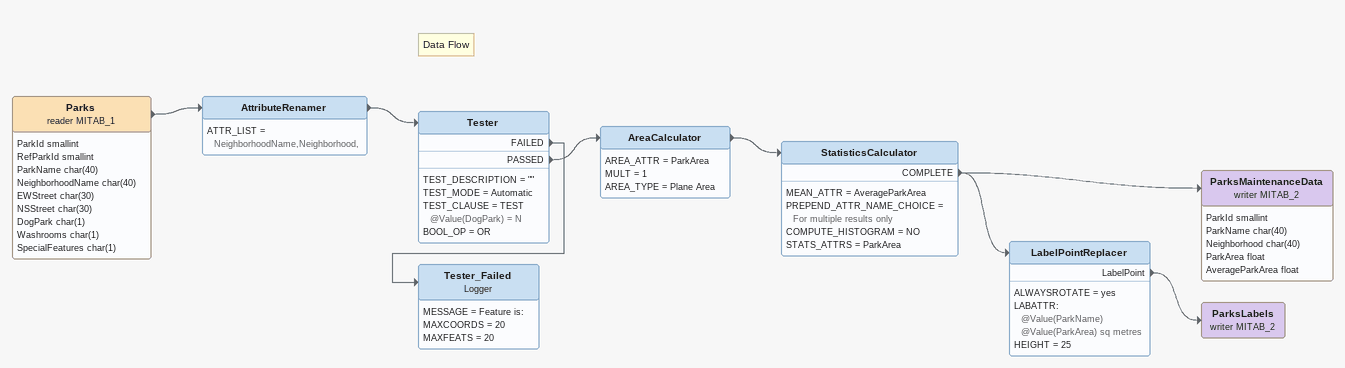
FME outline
Parks (reader MITAB_1)
    attributes: ParkId smallint, RefParkId smallint, ParkName char(40), NeighborhoodName char(40), EWStreet char(30), NSStreet char(30), DogPark char(1), Washrooms char(1), SpecialFeatures char(1)
    -> AttributeRenamer
AttributeRenamer
    ATTR_LIST = NeighborhoodName,Neighborhood,
    -> Tester
Note: Data Flow
Tester
    TEST_DESCRIPTION = ""
    TEST_MODE = Automatic
    TEST_CLAUSE = TEST @Value(DogPark) = N
    BOOL_OP = OR
    FAILED -> Tester_Failed
    PASSED -> AreaCalculator
AreaCalculator
    AREA_ATTR = ParkArea
    MULT = 1
    AREA_TYPE = Plane Area
    -> StatisticsCalculator
StatisticsCalculator
    MEAN_ATTR = AverageParkArea
    PREPEND_ATTR_NAME_CHOICE = For multiple results only
    COMPUTE_HISTOGRAM = NO
    STATS_ATTRS = ParkArea
    COMPLETE -> ParksMaintenanceData (writer MITAB_2)
    COMPLETE -> LabelPointReplacer
ParksMaintenanceData (writer MITAB_2)
    attributes: ParkId smallint, ParkName char(40), Neighborhood char(40), ParkArea float, AverageParkArea float
LabelPointReplacer
    ALWAYSROTATE = yes
    LABATTR:
      @Value(ParkName)
      @Value(ParkArea) sq metres
    HEIGHT = 25
    LabelPoint -> ParksLabels (writer MITAB_2)
ParksLabels (writer MITAB_2)
Tester_Failed: Logger
    MESSAGE = Feature is:
    MAXCOORDS = 20
    MAXFEATS = 20
